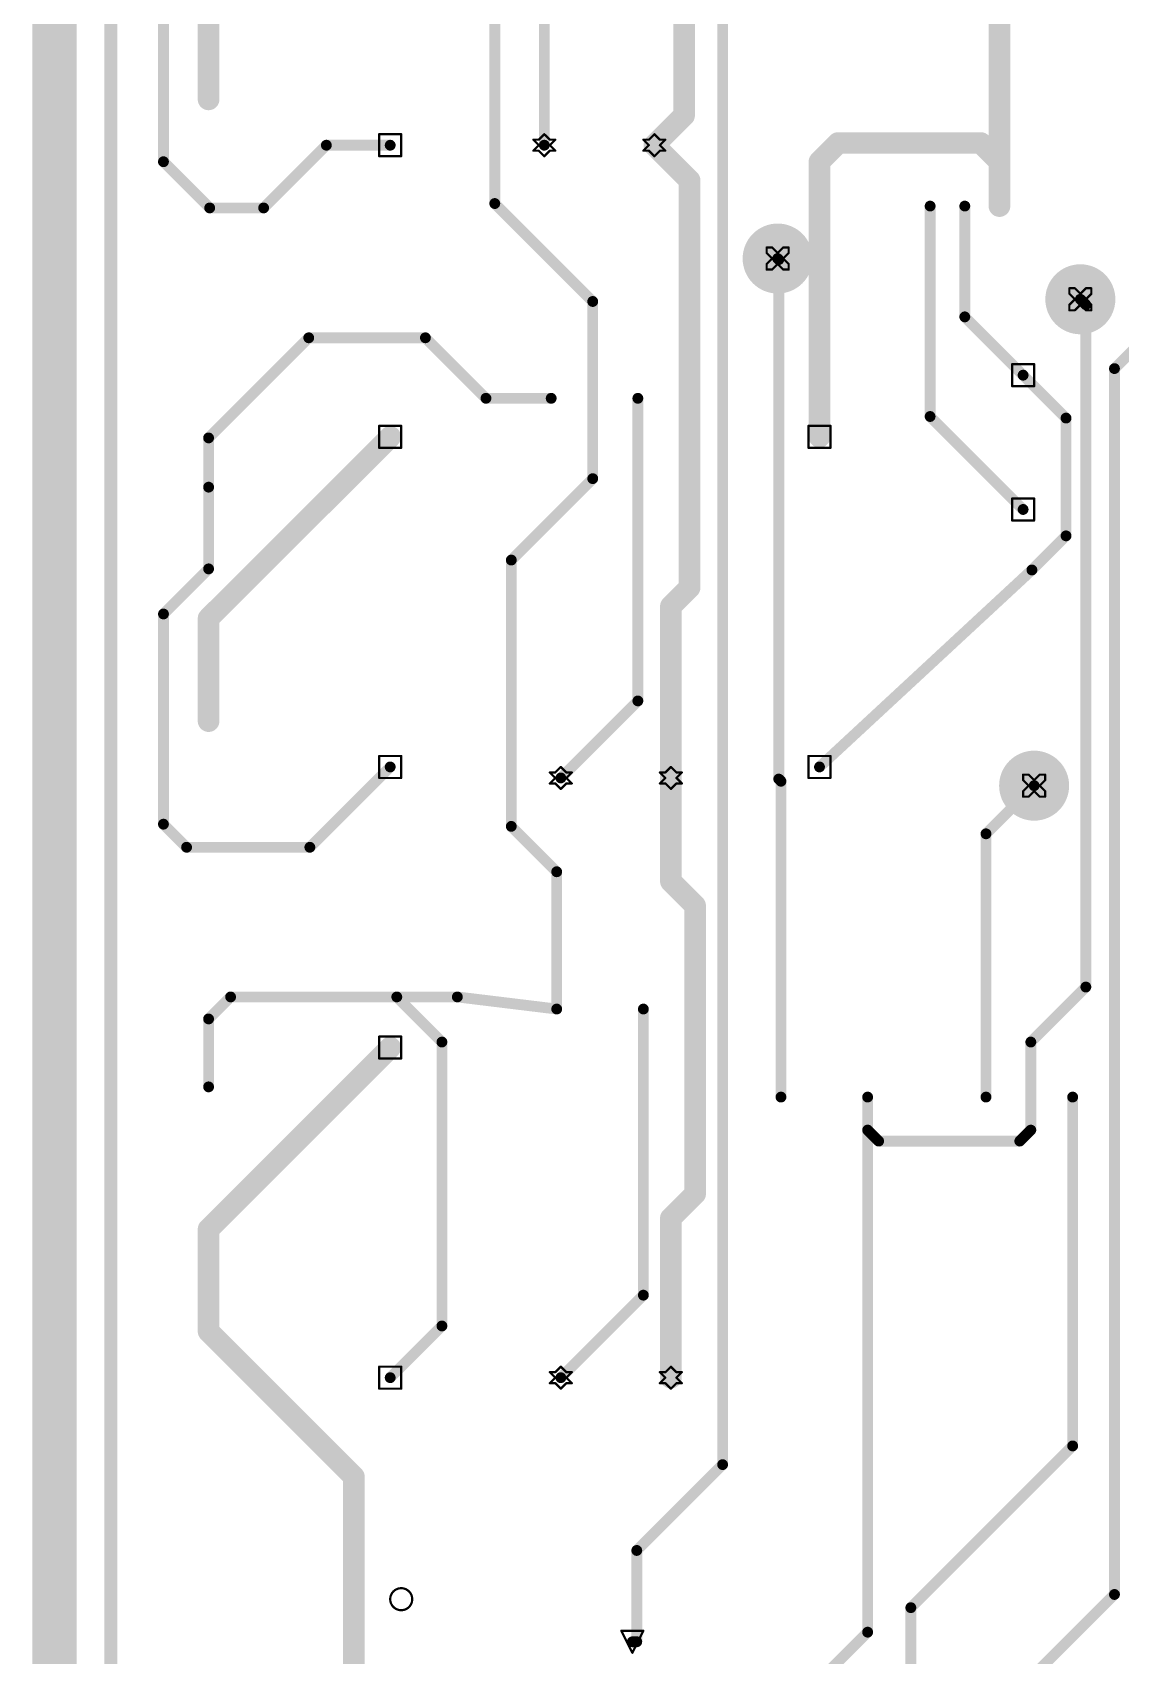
# Model space of a CAD drawing. Header units: millimetres. Extents: x 40 to 3761, y -469 to 920.
# Drawn here: x 3658.7 to 3708.9, y -406.9 to -332 of the extents above; entities that cross this region are included whole.
import ezdxf

# ---------------------------------------------------------------- set-up
doc = ezdxf.new("R2010")
doc.units = ezdxf.units.MM
for name, color, linetype in [('BottomSolder', 6, 'Continuous'), ('DrillDrawing', 1, 'Continuous'), ('InternalPlane1', 76, 'Continuous'), ('InternalPlane2', 16, 'Continuous'), ('KeepOutLayer', 6, 'Continuous'), ('MultiLayer', 9, 'Continuous'), ('TopLayer', 1, 'Continuous')]:
    doc.layers.add(name, color=color, linetype=linetype)

msp = doc.modelspace()

# ---------------------------------------------------------------- linework, layer by layer
at = {"layer": 'BottomSolder', "const_width": 1.203}
for points in [[(3692.486, -342.426, 1), (3693.689, -342.426, 1)], [(3706.456, -344.306, 1), (3707.659, -344.306, 1)], [(3704.322, -366.76, 1), (3705.525, -366.76, 1)]]:
    msp.add_lwpolyline(points, format="xyb", close=True, dxfattribs=at)
at = {"layer": 'DrillDrawing', "const_width": 0.102}
for points in [[(3674.698, -336.686), (3675.714, -336.686)], [(3674.698, -337.702), (3674.698, -336.686)], [(3675.714, -337.702), (3675.714, -336.686)], [(3681.81, -336.94), (3682.064, -337.194)], [(3681.81, -336.94), (3682.064, -336.94)], [(3681.81, -337.448), (3682.064, -337.194)], [(3682.064, -336.94), (3682.318, -336.686)], [(3682.318, -336.686), (3682.572, -336.94)], [(3682.572, -336.94), (3682.826, -336.94)], [(3682.572, -337.194), (3682.826, -336.94)], [(3682.572, -337.194), (3682.826, -337.448)], [(3686.89, -336.94), (3687.144, -337.194)], [(3686.89, -336.94), (3687.144, -336.94)], [(3686.89, -337.448), (3687.144, -337.194)], [(3687.144, -336.94), (3687.398, -336.686)], [(3687.398, -336.686), (3687.652, -336.94)], [(3687.652, -336.94), (3687.906, -336.94)], [(3687.652, -337.194), (3687.906, -336.94)], [(3687.652, -337.194), (3687.906, -337.448)], [(3674.698, -337.702), (3675.714, -337.702)], [(3681.81, -337.448), (3682.064, -337.448)], [(3682.064, -337.448), (3682.318, -337.702)], [(3682.318, -337.702), (3682.572, -337.448)], [(3682.572, -337.448), (3682.826, -337.448)], [(3686.89, -337.448), (3687.144, -337.448)], [(3687.144, -337.448), (3687.398, -337.702)], [(3687.398, -337.702), (3687.652, -337.448)], [(3687.652, -337.448), (3687.906, -337.448)], [(3692.579, -342.172), (3692.579, -341.918)], [(3692.579, -341.918), (3692.833, -341.918)], [(3692.579, -342.172), (3692.833, -342.426)], [(3692.579, -342.68), (3692.833, -342.426)], [(3692.833, -341.918), (3693.087, -342.172)], [(3693.087, -342.172), (3693.341, -341.918)], [(3693.341, -341.918), (3693.595, -341.918)], [(3693.341, -342.426), (3693.595, -342.172)], [(3693.341, -342.426), (3693.595, -342.68)], [(3693.595, -342.172), (3693.595, -341.918)], [(3692.579, -342.934), (3692.579, -342.68)], [(3692.579, -342.934), (3692.833, -342.934)], [(3692.833, -342.934), (3693.087, -342.68)], [(3693.087, -342.68), (3693.341, -342.934)], [(3693.341, -342.934), (3693.595, -342.934)], [(3693.595, -342.934), (3693.595, -342.68)], [(3706.549, -344.052), (3706.549, -343.798)], [(3706.549, -343.798), (3706.803, -343.798)], [(3706.803, -343.798), (3707.057, -344.052)], [(3707.057, -344.052), (3707.311, -343.798)], [(3707.311, -343.798), (3707.565, -343.798)], [(3707.565, -344.052), (3707.565, -343.798)], [(3706.549, -344.052), (3706.803, -344.306)], [(3706.549, -344.56), (3706.803, -344.306)], [(3706.549, -344.814), (3706.549, -344.56)], [(3706.803, -344.814), (3707.057, -344.56)], [(3707.057, -344.56), (3707.311, -344.814)], [(3707.311, -344.306), (3707.565, -344.052)], [(3707.311, -344.306), (3707.565, -344.56)], [(3707.565, -344.814), (3707.565, -344.56)], [(3706.549, -344.814), (3706.803, -344.814)], [(3707.311, -344.814), (3707.565, -344.814)], [(3703.908, -347.302), (3704.924, -347.302)], [(3703.908, -348.318), (3703.908, -347.302)], [(3704.924, -348.318), (3704.924, -347.302)], [(3703.908, -348.318), (3704.924, -348.318)], [(3674.698, -350.148), (3675.714, -350.148)], [(3674.698, -351.164), (3674.698, -350.148)], [(3675.714, -351.164), (3675.714, -350.148)], [(3694.51, -350.148), (3695.526, -350.148)], [(3694.51, -351.164), (3694.51, -350.148)], [(3695.526, -351.164), (3695.526, -350.148)], [(3674.698, -351.164), (3675.714, -351.164)], [(3694.51, -351.164), (3695.526, -351.164)], [(3703.908, -353.502), (3704.924, -353.502)], [(3703.908, -354.518), (3703.908, -353.502)], [(3704.924, -354.518), (3704.924, -353.502)], [(3703.908, -354.518), (3704.924, -354.518)], [(3674.698, -365.388), (3675.714, -365.388)], [(3674.698, -366.404), (3674.698, -365.388)], [(3675.714, -366.404), (3675.714, -365.388)], [(3694.51, -365.388), (3695.526, -365.388)], [(3694.51, -366.404), (3694.51, -365.388)], [(3695.526, -366.404), (3695.526, -365.388)], [(3674.698, -366.404), (3675.714, -366.404)], [(3682.572, -366.15), (3682.826, -366.404)], [(3682.572, -366.15), (3682.826, -366.15)], [(3682.572, -366.658), (3682.826, -366.404)], [(3682.826, -366.15), (3683.08, -365.896)], [(3683.08, -365.896), (3683.334, -366.15)], [(3683.334, -366.15), (3683.588, -366.15)], [(3683.334, -366.404), (3683.588, -366.15)], [(3683.334, -366.404), (3683.588, -366.658)], [(3687.652, -366.15), (3687.906, -366.404)], [(3687.652, -366.15), (3687.906, -366.15)], [(3687.652, -366.658), (3687.906, -366.404)], [(3687.906, -366.15), (3688.16, -365.896)], [(3688.16, -365.896), (3688.414, -366.15)], [(3688.414, -366.15), (3688.668, -366.15)], [(3688.414, -366.404), (3688.668, -366.15)], [(3688.414, -366.404), (3688.668, -366.658)], [(3694.51, -366.404), (3695.526, -366.404)], [(3704.416, -366.506), (3704.416, -366.252)], [(3704.416, -366.252), (3704.67, -366.252)], [(3704.67, -366.252), (3704.924, -366.506)], [(3704.924, -366.506), (3705.178, -366.252)], [(3705.178, -366.252), (3705.432, -366.252)], [(3705.432, -366.506), (3705.432, -366.252)], [(3682.572, -366.658), (3682.826, -366.658)], [(3682.826, -366.658), (3683.08, -366.912)], [(3683.08, -366.912), (3683.334, -366.658)], [(3683.334, -366.658), (3683.588, -366.658)], [(3687.652, -366.658), (3687.906, -366.658)], [(3687.906, -366.658), (3688.16, -366.912)], [(3688.16, -366.912), (3688.414, -366.658)], [(3688.414, -366.658), (3688.668, -366.658)], [(3704.416, -366.506), (3704.67, -366.76)], [(3704.416, -367.014), (3704.67, -366.76)], [(3704.416, -367.268), (3704.416, -367.014)], [(3704.67, -367.268), (3704.924, -367.014)], [(3704.924, -367.014), (3705.178, -367.268)], [(3705.178, -366.76), (3705.432, -366.506)], [(3705.178, -366.76), (3705.432, -367.014)], [(3705.432, -367.268), (3705.432, -367.014)], [(3704.416, -367.268), (3704.67, -367.268)], [(3705.178, -367.268), (3705.432, -367.268)], [(3674.698, -378.342), (3675.714, -378.342)], [(3674.698, -379.358), (3674.698, -378.342)], [(3675.714, -379.358), (3675.714, -378.342)], [(3674.698, -379.358), (3675.714, -379.358)], [(3674.698, -393.582), (3675.714, -393.582)], [(3674.698, -394.598), (3674.698, -393.582)], [(3675.714, -394.598), (3675.714, -393.582)], [(3682.572, -393.836), (3682.826, -394.09)], [(3682.572, -393.836), (3682.826, -393.836)], [(3682.572, -394.344), (3682.826, -394.09)], [(3682.826, -393.836), (3683.08, -393.582)], [(3683.08, -393.582), (3683.334, -393.836)], [(3683.334, -393.836), (3683.588, -393.836)], [(3683.334, -394.09), (3683.588, -393.836)], [(3683.334, -394.09), (3683.588, -394.344)], [(3687.652, -393.836), (3687.906, -394.09)], [(3687.652, -393.836), (3687.906, -393.836)], [(3687.652, -394.344), (3687.906, -394.09)], [(3687.906, -393.836), (3688.16, -393.582)], [(3688.16, -393.582), (3688.414, -393.836)], [(3688.414, -393.836), (3688.668, -393.836)], [(3688.414, -394.09), (3688.668, -393.836)], [(3688.414, -394.09), (3688.668, -394.344)], [(3674.698, -394.598), (3675.714, -394.598)], [(3682.572, -394.344), (3682.826, -394.344)], [(3682.826, -394.344), (3683.08, -394.598)], [(3683.08, -394.598), (3683.334, -394.344)], [(3683.334, -394.344), (3683.588, -394.344)], [(3687.652, -394.344), (3687.906, -394.344)], [(3687.906, -394.344), (3688.16, -394.598)], [(3688.16, -394.598), (3688.414, -394.344)], [(3688.414, -394.344), (3688.668, -394.344)], [(3685.874, -405.774), (3686.89, -405.774)], [(3685.874, -405.774), (3686.382, -406.79)], [(3686.382, -406.79), (3686.89, -405.774)]]:
    msp.add_lwpolyline(points, dxfattribs=at)
at = {"layer": 'DrillDrawing'}
for points, const_width in [([(3674.672, -336.686, 1), (3674.723, -336.686, 1)], 0.0508), ([(3674.672, -336.686, 1), (3674.723, -336.686, 1)], 0.0508), ([(3675.688, -336.686, 1), (3675.739, -336.686, 1)], 0.0508), ([(3675.688, -336.686, 1), (3675.739, -336.686, 1)], 0.0508), ([(3681.784, -336.94, 1), (3681.835, -336.94, 1)], 0.0508), ([(3681.784, -336.94, 1), (3681.835, -336.94, 1)], 0.0508), ([(3682.038, -336.94, 1), (3682.089, -336.94, 1)], 0.0508), ([(3682.038, -336.94, 1), (3682.089, -336.94, 1)], 0.0508), ([(3682.038, -337.194, 1), (3682.089, -337.194, 1)], 0.0508), ([(3682.038, -337.194, 1), (3682.089, -337.194, 1)], 0.0508), ([(3682.292, -336.686, 1), (3682.343, -336.686, 1)], 0.0508), ([(3682.292, -336.686, 1), (3682.343, -336.686, 1)], 0.0508), ([(3682.546, -336.94, 1), (3682.597, -336.94, 1)], 0.0508), ([(3682.546, -336.94, 1), (3682.597, -336.94, 1)], 0.0508), ([(3682.546, -337.194, 1), (3682.597, -337.194, 1)], 0.0508), ([(3682.546, -337.194, 1), (3682.597, -337.194, 1)], 0.0508), ([(3682.8, -336.94, 1), (3682.851, -336.94, 1)], 0.0508), ([(3682.8, -336.94, 1), (3682.851, -336.94, 1)], 0.0508), ([(3686.864, -336.94, 1), (3686.915, -336.94, 1)], 0.0508), ([(3686.864, -336.94, 1), (3686.915, -336.94, 1)], 0.0508), ([(3687.118, -336.94, 1), (3687.169, -336.94, 1)], 0.0508), ([(3687.118, -336.94, 1), (3687.169, -336.94, 1)], 0.0508), ([(3687.118, -337.194, 1), (3687.169, -337.194, 1)], 0.0508), ([(3687.118, -337.194, 1), (3687.169, -337.194, 1)], 0.0508), ([(3687.372, -336.686, 1), (3687.423, -336.686, 1)], 0.0508), ([(3687.372, -336.686, 1), (3687.423, -336.686, 1)], 0.0508), ([(3687.626, -336.94, 1), (3687.677, -336.94, 1)], 0.0508), ([(3687.626, -336.94, 1), (3687.677, -336.94, 1)], 0.0508), ([(3687.626, -337.194, 1), (3687.677, -337.194, 1)], 0.0508), ([(3687.626, -337.194, 1), (3687.677, -337.194, 1)], 0.0508), ([(3687.88, -336.94, 1), (3687.931, -336.94, 1)], 0.0508), ([(3687.88, -336.94, 1), (3687.931, -336.94, 1)], 0.0508), ([(3674.672, -337.702, 1), (3674.723, -337.702, 1)], 0.0508), ([(3674.672, -337.702, 1), (3674.723, -337.702, 1)], 0.0508), ([(3675.688, -337.702, 1), (3675.739, -337.702, 1)], 0.0508), ([(3675.688, -337.702, 1), (3675.739, -337.702, 1)], 0.0508), ([(3681.784, -337.448, 1), (3681.835, -337.448, 1)], 0.0508), ([(3681.784, -337.448, 1), (3681.835, -337.448, 1)], 0.0508), ([(3682.038, -337.448, 1), (3682.089, -337.448, 1)], 0.0508), ([(3682.038, -337.448, 1), (3682.089, -337.448, 1)], 0.0508), ([(3682.292, -337.702, 1), (3682.343, -337.702, 1)], 0.0508), ([(3682.292, -337.702, 1), (3682.343, -337.702, 1)], 0.0508), ([(3682.546, -337.448, 1), (3682.597, -337.448, 1)], 0.0508), ([(3682.546, -337.448, 1), (3682.597, -337.448, 1)], 0.0508), ([(3682.8, -337.448, 1), (3682.851, -337.448, 1)], 0.0508), ([(3682.8, -337.448, 1), (3682.851, -337.448, 1)], 0.0508), ([(3686.864, -337.448, 1), (3686.915, -337.448, 1)], 0.0508), ([(3686.864, -337.448, 1), (3686.915, -337.448, 1)], 0.0508), ([(3687.118, -337.448, 1), (3687.169, -337.448, 1)], 0.0508), ([(3687.118, -337.448, 1), (3687.169, -337.448, 1)], 0.0508), ([(3687.372, -337.702, 1), (3687.423, -337.702, 1)], 0.0508), ([(3687.372, -337.702, 1), (3687.423, -337.702, 1)], 0.0508), ([(3687.626, -337.448, 1), (3687.677, -337.448, 1)], 0.0508), ([(3687.626, -337.448, 1), (3687.677, -337.448, 1)], 0.0508), ([(3687.88, -337.448, 1), (3687.931, -337.448, 1)], 0.0508), ([(3687.88, -337.448, 1), (3687.931, -337.448, 1)], 0.0508), ([(3692.554, -341.918, 1), (3692.605, -341.918, 1)], 0.0508), ([(3692.554, -341.918, 1), (3692.605, -341.918, 1)], 0.0508), ([(3692.554, -342.172, 1), (3692.605, -342.172, 1)], 0.0508), ([(3692.554, -342.172, 1), (3692.605, -342.172, 1)], 0.0508), ([(3692.808, -341.918, 1), (3692.859, -341.918, 1)], 0.0508), ([(3692.808, -341.918, 1), (3692.859, -341.918, 1)], 0.0508), ([(3692.808, -342.426, 1), (3692.859, -342.426, 1)], 0.0508), ([(3692.808, -342.426, 1), (3692.859, -342.426, 1)], 0.0508), ([(3693.062, -342.172, 1), (3693.113, -342.172, 1)], 0.0508), ([(3693.062, -342.172, 1), (3693.113, -342.172, 1)], 0.0508), ([(3693.316, -341.918, 1), (3693.367, -341.918, 1)], 0.0508), ([(3693.316, -341.918, 1), (3693.367, -341.918, 1)], 0.0508), ([(3693.316, -342.426, 1), (3693.367, -342.426, 1)], 0.0508), ([(3693.316, -342.426, 1), (3693.367, -342.426, 1)], 0.0508), ([(3693.57, -341.918, 1), (3693.621, -341.918, 1)], 0.0508), ([(3693.57, -341.918, 1), (3693.621, -341.918, 1)], 0.0508), ([(3693.57, -342.172, 1), (3693.621, -342.172, 1)], 0.0508), ([(3693.57, -342.172, 1), (3693.621, -342.172, 1)], 0.0508), ([(3692.554, -342.68, 1), (3692.605, -342.68, 1)], 0.0508), ([(3692.554, -342.68, 1), (3692.605, -342.68, 1)], 0.0508), ([(3692.554, -342.934, 1), (3692.605, -342.934, 1)], 0.0508), ([(3692.554, -342.934, 1), (3692.605, -342.934, 1)], 0.0508), ([(3692.808, -342.934, 1), (3692.859, -342.934, 1)], 0.0508), ([(3692.808, -342.934, 1), (3692.859, -342.934, 1)], 0.0508), ([(3693.062, -342.68, 1), (3693.113, -342.68, 1)], 0.0508), ([(3693.062, -342.68, 1), (3693.113, -342.68, 1)], 0.0508), ([(3693.316, -342.934, 1), (3693.367, -342.934, 1)], 0.0508), ([(3693.316, -342.934, 1), (3693.367, -342.934, 1)], 0.0508), ([(3693.57, -342.68, 1), (3693.621, -342.68, 1)], 0.0508), ([(3693.57, -342.68, 1), (3693.621, -342.68, 1)], 0.0508), ([(3693.57, -342.934, 1), (3693.621, -342.934, 1)], 0.0508), ([(3693.57, -342.934, 1), (3693.621, -342.934, 1)], 0.0508), ([(3706.524, -343.798, 1), (3706.575, -343.798, 1)], 0.0508), ([(3706.524, -343.798, 1), (3706.575, -343.798, 1)], 0.0508), ([(3706.778, -343.798, 1), (3706.829, -343.798, 1)], 0.0508), ([(3706.778, -343.798, 1), (3706.829, -343.798, 1)], 0.0508), ([(3707.286, -343.798, 1), (3707.337, -343.798, 1)], 0.0508), ([(3707.286, -343.798, 1), (3707.337, -343.798, 1)], 0.0508), ([(3707.54, -343.798, 1), (3707.591, -343.798, 1)], 0.0508), ([(3707.54, -343.798, 1), (3707.591, -343.798, 1)], 0.0508), ([(3706.524, -344.052, 1), (3706.575, -344.052, 1)], 0.0508), ([(3706.524, -344.052, 1), (3706.575, -344.052, 1)], 0.0508), ([(3706.524, -344.56, 1), (3706.575, -344.56, 1)], 0.0508), ([(3706.524, -344.56, 1), (3706.575, -344.56, 1)], 0.0508), ([(3706.778, -344.306, 1), (3706.829, -344.306, 1)], 0.0508), ([(3706.778, -344.306, 1), (3706.829, -344.306, 1)], 0.0508), ([(3707.032, -344.052, 1), (3707.083, -344.052, 1)], 0.0508), ([(3707.032, -344.052, 1), (3707.083, -344.052, 1)], 0.0508), ([(3707.032, -344.56, 1), (3707.083, -344.56, 1)], 0.0508), ([(3707.032, -344.56, 1), (3707.083, -344.56, 1)], 0.0508), ([(3707.286, -344.306, 1), (3707.337, -344.306, 1)], 0.0508), ([(3707.286, -344.306, 1), (3707.337, -344.306, 1)], 0.0508), ([(3707.54, -344.052, 1), (3707.591, -344.052, 1)], 0.0508), ([(3707.54, -344.052, 1), (3707.591, -344.052, 1)], 0.0508), ([(3707.54, -344.56, 1), (3707.591, -344.56, 1)], 0.0508), ([(3707.54, -344.56, 1), (3707.591, -344.56, 1)], 0.0508), ([(3706.524, -344.814, 1), (3706.575, -344.814, 1)], 0.0508), ([(3706.524, -344.814, 1), (3706.575, -344.814, 1)], 0.0508), ([(3706.778, -344.814, 1), (3706.829, -344.814, 1)], 0.0508), ([(3706.778, -344.814, 1), (3706.829, -344.814, 1)], 0.0508), ([(3707.286, -344.814, 1), (3707.337, -344.814, 1)], 0.0508), ([(3707.286, -344.814, 1), (3707.337, -344.814, 1)], 0.0508), ([(3707.54, -344.814, 1), (3707.591, -344.814, 1)], 0.0508), ([(3707.54, -344.814, 1), (3707.591, -344.814, 1)], 0.0508), ([(3703.882, -347.302, 1), (3703.933, -347.302, 1)], 0.0508), ([(3703.882, -347.302, 1), (3703.933, -347.302, 1)], 0.0508), ([(3704.898, -347.302, 1), (3704.949, -347.302, 1)], 0.0508), ([(3704.898, -347.302, 1), (3704.949, -347.302, 1)], 0.0508), ([(3703.882, -348.318, 1), (3703.933, -348.318, 1)], 0.0508), ([(3703.882, -348.318, 1), (3703.933, -348.318, 1)], 0.0508), ([(3704.898, -348.318, 1), (3704.949, -348.318, 1)], 0.0508), ([(3704.898, -348.318, 1), (3704.949, -348.318, 1)], 0.0508), ([(3674.672, -350.148, 1), (3674.723, -350.148, 1)], 0.0508), ([(3674.672, -350.148, 1), (3674.723, -350.148, 1)], 0.0508), ([(3675.688, -350.148, 1), (3675.739, -350.148, 1)], 0.0508), ([(3675.688, -350.148, 1), (3675.739, -350.148, 1)], 0.0508), ([(3694.484, -350.148, 1), (3694.535, -350.148, 1)], 0.0508), ([(3694.484, -350.148, 1), (3694.535, -350.148, 1)], 0.0508), ([(3695.5, -350.148, 1), (3695.551, -350.148, 1)], 0.0508), ([(3695.5, -350.148, 1), (3695.551, -350.148, 1)], 0.0508), ([(3674.672, -351.164, 1), (3674.723, -351.164, 1)], 0.0508), ([(3674.672, -351.164, 1), (3674.723, -351.164, 1)], 0.0508), ([(3675.688, -351.164, 1), (3675.739, -351.164, 1)], 0.0508), ([(3675.688, -351.164, 1), (3675.739, -351.164, 1)], 0.0508), ([(3694.484, -351.164, 1), (3694.535, -351.164, 1)], 0.0508), ([(3694.484, -351.164, 1), (3694.535, -351.164, 1)], 0.0508), ([(3695.5, -351.164, 1), (3695.551, -351.164, 1)], 0.0508), ([(3695.5, -351.164, 1), (3695.551, -351.164, 1)], 0.0508), ([(3703.882, -353.502, 1), (3703.933, -353.502, 1)], 0.0508), ([(3703.882, -353.502, 1), (3703.933, -353.502, 1)], 0.0508), ([(3704.898, -353.502, 1), (3704.949, -353.502, 1)], 0.0508), ([(3704.898, -353.502, 1), (3704.949, -353.502, 1)], 0.0508), ([(3703.882, -354.518, 1), (3703.933, -354.518, 1)], 0.0508), ([(3703.882, -354.518, 1), (3703.933, -354.518, 1)], 0.0508), ([(3704.898, -354.518, 1), (3704.949, -354.518, 1)], 0.0508), ([(3704.898, -354.518, 1), (3704.949, -354.518, 1)], 0.0508), ([(3674.672, -365.388, 1), (3674.723, -365.388, 1)], 0.0508), ([(3674.672, -365.388, 1), (3674.723, -365.388, 1)], 0.0508), ([(3675.688, -365.388, 1), (3675.739, -365.388, 1)], 0.0508), ([(3675.688, -365.388, 1), (3675.739, -365.388, 1)], 0.0508), ([(3694.484, -365.388, 1), (3694.535, -365.388, 1)], 0.0508), ([(3694.484, -365.388, 1), (3694.535, -365.388, 1)], 0.0508), ([(3695.5, -365.388, 1), (3695.551, -365.388, 1)], 0.0508), ([(3695.5, -365.388, 1), (3695.551, -365.388, 1)], 0.0508), ([(3674.672, -366.404, 1), (3674.723, -366.404, 1)], 0.0508), ([(3674.672, -366.404, 1), (3674.723, -366.404, 1)], 0.0508), ([(3675.688, -366.404, 1), (3675.739, -366.404, 1)], 0.0508), ([(3675.688, -366.404, 1), (3675.739, -366.404, 1)], 0.0508), ([(3682.546, -366.15, 1), (3682.597, -366.15, 1)], 0.0508), ([(3682.546, -366.15, 1), (3682.597, -366.15, 1)], 0.0508), ([(3682.8, -366.15, 1), (3682.851, -366.15, 1)], 0.0508), ([(3682.8, -366.15, 1), (3682.851, -366.15, 1)], 0.0508), ([(3682.8, -366.404, 1), (3682.851, -366.404, 1)], 0.0508), ([(3682.8, -366.404, 1), (3682.851, -366.404, 1)], 0.0508), ([(3683.054, -365.896, 1), (3683.105, -365.896, 1)], 0.0508), ([(3683.054, -365.896, 1), (3683.105, -365.896, 1)], 0.0508), ([(3683.308, -366.15, 1), (3683.359, -366.15, 1)], 0.0508), ([(3683.308, -366.15, 1), (3683.359, -366.15, 1)], 0.0508), ([(3683.308, -366.404, 1), (3683.359, -366.404, 1)], 0.0508), ([(3683.308, -366.404, 1), (3683.359, -366.404, 1)], 0.0508), ([(3683.562, -366.15, 1), (3683.613, -366.15, 1)], 0.0508), ([(3683.562, -366.15, 1), (3683.613, -366.15, 1)], 0.0508), ([(3687.626, -366.15, 1), (3687.677, -366.15, 1)], 0.0508), ([(3687.626, -366.15, 1), (3687.677, -366.15, 1)], 0.0508), ([(3687.88, -366.15, 1), (3687.931, -366.15, 1)], 0.0508), ([(3687.88, -366.15, 1), (3687.931, -366.15, 1)], 0.0508), ([(3687.88, -366.404, 1), (3687.931, -366.404, 1)], 0.0508), ([(3687.88, -366.404, 1), (3687.931, -366.404, 1)], 0.0508), ([(3688.134, -365.896, 1), (3688.185, -365.896, 1)], 0.0508), ([(3688.134, -365.896, 1), (3688.185, -365.896, 1)], 0.0508), ([(3688.388, -366.15, 1), (3688.439, -366.15, 1)], 0.0508), ([(3688.388, -366.15, 1), (3688.439, -366.15, 1)], 0.0508), ([(3688.388, -366.404, 1), (3688.439, -366.404, 1)], 0.0508), ([(3688.388, -366.404, 1), (3688.439, -366.404, 1)], 0.0508), ([(3688.642, -366.15, 1), (3688.693, -366.15, 1)], 0.0508), ([(3688.642, -366.15, 1), (3688.693, -366.15, 1)], 0.0508), ([(3694.484, -366.404, 1), (3694.535, -366.404, 1)], 0.0508), ([(3694.484, -366.404, 1), (3694.535, -366.404, 1)], 0.0508), ([(3695.5, -366.404, 1), (3695.551, -366.404, 1)], 0.0508), ([(3695.5, -366.404, 1), (3695.551, -366.404, 1)], 0.0508), ([(3704.39, -366.252, 1), (3704.441, -366.252, 1)], 0.0508), ([(3704.39, -366.252, 1), (3704.441, -366.252, 1)], 0.0508), ([(3704.644, -366.252, 1), (3704.695, -366.252, 1)], 0.0508), ([(3704.644, -366.252, 1), (3704.695, -366.252, 1)], 0.0508), ([(3705.152, -366.252, 1), (3705.203, -366.252, 1)], 0.0508), ([(3705.152, -366.252, 1), (3705.203, -366.252, 1)], 0.0508), ([(3705.406, -366.252, 1), (3705.457, -366.252, 1)], 0.0508), ([(3705.406, -366.252, 1), (3705.457, -366.252, 1)], 0.0508), ([(3682.546, -366.658, 1), (3682.597, -366.658, 1)], 0.0508), ([(3682.546, -366.658, 1), (3682.597, -366.658, 1)], 0.0508), ([(3682.8, -366.658, 1), (3682.851, -366.658, 1)], 0.0508), ([(3682.8, -366.658, 1), (3682.851, -366.658, 1)], 0.0508), ([(3683.054, -366.912, 1), (3683.105, -366.912, 1)], 0.0508), ([(3683.054, -366.912, 1), (3683.105, -366.912, 1)], 0.0508), ([(3683.308, -366.658, 1), (3683.359, -366.658, 1)], 0.0508), ([(3683.308, -366.658, 1), (3683.359, -366.658, 1)], 0.0508), ([(3683.562, -366.658, 1), (3683.613, -366.658, 1)], 0.0508), ([(3683.562, -366.658, 1), (3683.613, -366.658, 1)], 0.0508), ([(3687.626, -366.658, 1), (3687.677, -366.658, 1)], 0.0508), ([(3687.626, -366.658, 1), (3687.677, -366.658, 1)], 0.0508), ([(3687.88, -366.658, 1), (3687.931, -366.658, 1)], 0.0508), ([(3687.88, -366.658, 1), (3687.931, -366.658, 1)], 0.0508), ([(3688.134, -366.912, 1), (3688.185, -366.912, 1)], 0.0508), ([(3688.134, -366.912, 1), (3688.185, -366.912, 1)], 0.0508), ([(3688.388, -366.658, 1), (3688.439, -366.658, 1)], 0.0508), ([(3688.388, -366.658, 1), (3688.439, -366.658, 1)], 0.0508), ([(3688.642, -366.658, 1), (3688.693, -366.658, 1)], 0.0508), ([(3688.642, -366.658, 1), (3688.693, -366.658, 1)], 0.0508), ([(3704.39, -366.506, 1), (3704.441, -366.506, 1)], 0.0508), ([(3704.39, -366.506, 1), (3704.441, -366.506, 1)], 0.0508), ([(3704.39, -367.014, 1), (3704.441, -367.014, 1)], 0.0508), ([(3704.39, -367.014, 1), (3704.441, -367.014, 1)], 0.0508), ([(3704.644, -366.76, 1), (3704.695, -366.76, 1)], 0.0508), ([(3704.644, -366.76, 1), (3704.695, -366.76, 1)], 0.0508), ([(3704.898, -366.506, 1), (3704.949, -366.506, 1)], 0.0508), ([(3704.898, -366.506, 1), (3704.949, -366.506, 1)], 0.0508), ([(3704.898, -367.014, 1), (3704.949, -367.014, 1)], 0.0508), ([(3704.898, -367.014, 1), (3704.949, -367.014, 1)], 0.0508), ([(3705.152, -366.76, 1), (3705.203, -366.76, 1)], 0.0508), ([(3705.152, -366.76, 1), (3705.203, -366.76, 1)], 0.0508), ([(3705.406, -366.506, 1), (3705.457, -366.506, 1)], 0.0508), ([(3705.406, -366.506, 1), (3705.457, -366.506, 1)], 0.0508), ([(3705.406, -367.014, 1), (3705.457, -367.014, 1)], 0.0508), ([(3705.406, -367.014, 1), (3705.457, -367.014, 1)], 0.0508), ([(3704.39, -367.268, 1), (3704.441, -367.268, 1)], 0.0508), ([(3704.39, -367.268, 1), (3704.441, -367.268, 1)], 0.0508), ([(3704.644, -367.268, 1), (3704.695, -367.268, 1)], 0.0508), ([(3704.644, -367.268, 1), (3704.695, -367.268, 1)], 0.0508), ([(3705.152, -367.268, 1), (3705.203, -367.268, 1)], 0.0508), ([(3705.152, -367.268, 1), (3705.203, -367.268, 1)], 0.0508), ([(3705.406, -367.268, 1), (3705.457, -367.268, 1)], 0.0508), ([(3705.406, -367.268, 1), (3705.457, -367.268, 1)], 0.0508), ([(3674.672, -378.342, 1), (3674.723, -378.342, 1)], 0.0508), ([(3674.672, -378.342, 1), (3674.723, -378.342, 1)], 0.0508), ([(3675.688, -378.342, 1), (3675.739, -378.342, 1)], 0.0508), ([(3675.688, -378.342, 1), (3675.739, -378.342, 1)], 0.0508), ([(3674.672, -379.358, 1), (3674.723, -379.358, 1)], 0.0508), ([(3674.672, -379.358, 1), (3674.723, -379.358, 1)], 0.0508), ([(3675.688, -379.358, 1), (3675.739, -379.358, 1)], 0.0508), ([(3675.688, -379.358, 1), (3675.739, -379.358, 1)], 0.0508), ([(3674.672, -393.582, 1), (3674.723, -393.582, 1)], 0.0508), ([(3674.672, -393.582, 1), (3674.723, -393.582, 1)], 0.0508), ([(3675.688, -393.582, 1), (3675.739, -393.582, 1)], 0.0508), ([(3675.688, -393.582, 1), (3675.739, -393.582, 1)], 0.0508), ([(3682.546, -393.836, 1), (3682.597, -393.836, 1)], 0.0508), ([(3682.546, -393.836, 1), (3682.597, -393.836, 1)], 0.0508), ([(3682.8, -393.836, 1), (3682.851, -393.836, 1)], 0.0508), ([(3682.8, -393.836, 1), (3682.851, -393.836, 1)], 0.0508), ([(3682.8, -394.09, 1), (3682.851, -394.09, 1)], 0.0508), ([(3682.8, -394.09, 1), (3682.851, -394.09, 1)], 0.0508), ([(3683.054, -393.582, 1), (3683.105, -393.582, 1)], 0.0508), ([(3683.054, -393.582, 1), (3683.105, -393.582, 1)], 0.0508), ([(3683.308, -393.836, 1), (3683.359, -393.836, 1)], 0.0508), ([(3683.308, -393.836, 1), (3683.359, -393.836, 1)], 0.0508), ([(3683.308, -394.09, 1), (3683.359, -394.09, 1)], 0.0508), ([(3683.308, -394.09, 1), (3683.359, -394.09, 1)], 0.0508), ([(3683.562, -393.836, 1), (3683.613, -393.836, 1)], 0.0508), ([(3683.562, -393.836, 1), (3683.613, -393.836, 1)], 0.0508), ([(3687.626, -393.836, 1), (3687.677, -393.836, 1)], 0.0508), ([(3687.626, -393.836, 1), (3687.677, -393.836, 1)], 0.0508), ([(3687.88, -393.836, 1), (3687.931, -393.836, 1)], 0.0508), ([(3687.88, -393.836, 1), (3687.931, -393.836, 1)], 0.0508), ([(3687.88, -394.09, 1), (3687.931, -394.09, 1)], 0.0508), ([(3687.88, -394.09, 1), (3687.931, -394.09, 1)], 0.0508), ([(3688.134, -393.582, 1), (3688.185, -393.582, 1)], 0.0508), ([(3688.134, -393.582, 1), (3688.185, -393.582, 1)], 0.0508), ([(3688.388, -393.836, 1), (3688.439, -393.836, 1)], 0.0508), ([(3688.388, -393.836, 1), (3688.439, -393.836, 1)], 0.0508), ([(3688.388, -394.09, 1), (3688.439, -394.09, 1)], 0.0508), ([(3688.388, -394.09, 1), (3688.439, -394.09, 1)], 0.0508), ([(3688.642, -393.836, 1), (3688.693, -393.836, 1)], 0.0508), ([(3688.642, -393.836, 1), (3688.693, -393.836, 1)], 0.0508), ([(3674.672, -394.598, 1), (3674.723, -394.598, 1)], 0.0508), ([(3674.672, -394.598, 1), (3674.723, -394.598, 1)], 0.0508), ([(3675.688, -394.598, 1), (3675.739, -394.598, 1)], 0.0508), ([(3675.688, -394.598, 1), (3675.739, -394.598, 1)], 0.0508), ([(3682.546, -394.344, 1), (3682.597, -394.344, 1)], 0.0508), ([(3682.546, -394.344, 1), (3682.597, -394.344, 1)], 0.0508), ([(3682.8, -394.344, 1), (3682.851, -394.344, 1)], 0.0508), ([(3682.8, -394.344, 1), (3682.851, -394.344, 1)], 0.0508), ([(3683.054, -394.598, 1), (3683.105, -394.598, 1)], 0.0508), ([(3683.054, -394.598, 1), (3683.105, -394.598, 1)], 0.0508), ([(3683.308, -394.344, 1), (3683.359, -394.344, 1)], 0.0508), ([(3683.308, -394.344, 1), (3683.359, -394.344, 1)], 0.0508), ([(3683.562, -394.344, 1), (3683.613, -394.344, 1)], 0.0508), ([(3683.562, -394.344, 1), (3683.613, -394.344, 1)], 0.0508), ([(3687.626, -394.344, 1), (3687.677, -394.344, 1)], 0.0508), ([(3687.626, -394.344, 1), (3687.677, -394.344, 1)], 0.0508), ([(3687.88, -394.344, 1), (3687.931, -394.344, 1)], 0.0508), ([(3687.88, -394.344, 1), (3687.931, -394.344, 1)], 0.0508), ([(3688.134, -394.598, 1), (3688.185, -394.598, 1)], 0.0508), ([(3688.134, -394.598, 1), (3688.185, -394.598, 1)], 0.0508), ([(3688.388, -394.344, 1), (3688.439, -394.344, 1)], 0.0508), ([(3688.388, -394.344, 1), (3688.439, -394.344, 1)], 0.0508), ([(3688.642, -394.344, 1), (3688.693, -394.344, 1)], 0.0508), ([(3688.642, -394.344, 1), (3688.693, -394.344, 1)], 0.0508), ([(3676.222, -404.316, 1), (3675.206, -404.316, 1)], 0.102), ([(3675.18, -404.316, 1), (3675.231, -404.316, 1)], 0.0508), ([(3676.196, -404.316, 1), (3676.247, -404.316, 1)], 0.0508), ([(3685.848, -405.774, 1), (3685.899, -405.774, 1)], 0.0508), ([(3685.848, -405.774, 1), (3685.899, -405.774, 1)], 0.0508), ([(3686.864, -405.774, 1), (3686.915, -405.774, 1)], 0.0508), ([(3686.864, -405.774, 1), (3686.915, -405.774, 1)], 0.0508), ([(3686.356, -406.79, 1), (3686.407, -406.79, 1)], 0.0508), ([(3686.356, -406.79, 1), (3686.407, -406.79, 1)], 0.0508)]:
    msp.add_lwpolyline(points, format="xyb", close=True, dxfattribs=dict(at, const_width=const_width))
at = {"layer": 'InternalPlane1', "const_width": 2.032}
msp.add_lwpolyline([(3659.712, -468.004), (3659.712, -168.004)], dxfattribs=at)
at = {"layer": 'InternalPlane1', "const_width": 1.616}
for points in [[(3692.279, -342.426, 1), (3693.895, -342.426, 1)], [(3706.249, -344.306, 1), (3707.865, -344.306, 1)], [(3704.116, -366.76, 1), (3705.732, -366.76, 1)]]:
    msp.add_lwpolyline(points, format="xyb", close=True, dxfattribs=at)
at = {"layer": 'InternalPlane2', "const_width": 2.032}
msp.add_lwpolyline([(3659.712, -468.004), (3659.712, -168.004)], dxfattribs=at)
at = {"layer": 'InternalPlane2', "const_width": 1.616}
for points in [[(3692.279, -342.426, 1), (3693.895, -342.426, 1)], [(3706.249, -344.306, 1), (3707.865, -344.306, 1)], [(3704.116, -366.76, 1), (3705.732, -366.76, 1)]]:
    msp.add_lwpolyline(points, format="xyb", close=True, dxfattribs=at)
at = {"layer": 'KeepOutLayer', "const_width": 0.6}
msp.add_lwpolyline([(3662.312, -465.404), (3662.312, -170.604)], dxfattribs=at)
at = {"layer": 'MultiLayer', "const_width": 1}
for points in [[(3692.587, -342.426, 1), (3693.587, -342.426, 1)], [(3706.557, -344.306, 1), (3707.557, -344.306, 1)], [(3704.424, -366.76, 1), (3705.424, -366.76, 1)]]:
    msp.add_lwpolyline(points, format="xyb", close=True, dxfattribs=at)
at = {"layer": 'TopLayer'}
for points, const_width in [([(3688.769, -335.822), (3688.769, -310.372)], 1), ([(3703.324, -337.956), (3703.324, -326.958)], 1), ([(3664.741, -337.956), (3664.741, -327.44)], 0.5), ([(3690.547, -398.103), (3690.547, -327.288)], 0.5), ([(3680.032, -339.886), (3680.032, -329.168)], 0.5), ([(3682.318, -337.194), (3682.318, -328.558)], 0.5), ([(3666.824, -335.078), (3666.824, -330.336)], 1), ([(3687.398, -337.194), (3688.769, -335.822)], 1), ([(3669.364, -340.09), (3672.259, -337.194)], 0.5), ([(3672.259, -337.194), (3675.206, -337.194)], 0.5), ([(3687.398, -337.194), (3689.023, -338.82)], 1), ([(3695.018, -337.956), (3695.881, -337.092)], 1), ([(3695.881, -337.092), (3702.46, -337.092)], 1), ([(3702.46, -337.092), (3703.324, -337.956)], 1), ([(3664.741, -337.956), (3666.874, -340.09)], 0.5), ([(3695.018, -350.656), (3695.018, -337.956)], 1), ([(3703.324, -340.004), (3703.324, -337.956)], 1), ([(3689.023, -357.616), (3689.023, -338.82)], 1), ([(3666.874, -340.09), (3669.364, -340.09)], 0.5), ([(3680.032, -339.886), (3684.553, -344.408)], 0.5), ([(3700.124, -349.718), (3700.124, -340.004)], 0.5), ([(3701.724, -345.118), (3701.724, -340.004)], 0.5), ([(3693.087, -342.426), (3693.138, -342.477)], 0.5), ([(3693.138, -366.455), (3693.138, -342.477)], 0.5), ([(3708.632, -347.506), (3713.966, -342.172)], 0.5), ([(3684.553, -352.586), (3684.553, -344.408)], 0.5), ([(3707.057, -344.306), (3707.311, -344.56)], 0.5), ([(3707.311, -376.056), (3707.311, -344.56)], 0.5), ([(3701.724, -345.118), (3704.416, -347.81)], 0.5), ([(3666.824, -350.707), (3671.446, -346.084)], 0.5), ([(3671.446, -346.084), (3676.831, -346.084)], 0.5), ([(3676.831, -346.084), (3679.625, -348.878)], 0.5), ([(3704.416, -347.81), (3706.397, -349.791)], 0.5), ([(3708.632, -404.098), (3708.632, -347.506)], 0.5), ([(3679.625, -348.878), (3682.636, -348.878)], 0.5), ([(3686.636, -362.848), (3686.636, -348.878)], 0.5), ([(3700.124, -349.718), (3704.416, -354.01)], 0.5), ([(3706.397, -355.228), (3706.397, -349.791)], 0.5), ([(3666.824, -359.038), (3675.206, -350.656)], 1), ([(3666.824, -352.98), (3666.824, -350.707)], 0.5), ([(3666.824, -356.752), (3666.824, -352.98)], 0.5), ([(3680.794, -356.346), (3684.553, -352.586)], 0.5), ([(3704.822, -356.803), (3706.397, -355.228)], 0.5), ([(3664.741, -358.835), (3666.824, -356.752)], 0.5), ([(3680.794, -368.639), (3680.794, -356.346)], 0.5), ([(3695.018, -365.896), (3704.822, -356.803)], 0.5), ([(3688.16, -358.479), (3689.023, -357.616)], 1), ([(3688.16, -366.404), (3688.16, -358.479)], 1), ([(3664.741, -368.538), (3664.741, -358.835)], 0.5), ([(3666.824, -363.78), (3666.824, -359.038)], 1), ([(3683.08, -366.404), (3686.636, -362.848)], 0.5), ([(3671.497, -369.604), (3675.206, -365.896)], 0.5), ([(3688.16, -371.179), (3688.16, -366.404)], 1), ([(3693.138, -366.455), (3693.24, -366.556)], 0.5), ([(3693.24, -381.136), (3693.24, -366.556)], 0.5), ([(3702.702, -368.982), (3704.924, -366.76)], 0.5), ([(3664.741, -368.538), (3665.808, -369.604)], 0.5), ([(3680.794, -368.639), (3682.89, -370.735)], 0.5), ([(3665.808, -369.604), (3671.497, -369.604)], 0.5), ([(3702.702, -381.136), (3702.702, -368.982)], 0.5), ([(3682.89, -377.072), (3682.89, -370.735)], 0.5), ([(3688.16, -371.179), (3689.277, -372.297)], 1), ([(3689.277, -385.606), (3689.277, -372.297)], 1), ([(3704.771, -378.596), (3707.311, -376.056)], 0.5), ([(3666.824, -377.529), (3667.84, -376.513)], 0.5), ([(3667.84, -376.513), (3675.51, -376.513)], 0.5), ([(3675.51, -376.513), (3678.304, -376.513)], 0.5), ([(3675.51, -376.513), (3677.593, -378.596)], 0.5), ([(3678.304, -376.513), (3682.89, -377.072)], 0.5), ([(3686.89, -390.28), (3686.89, -377.072)], 0.5), ([(3666.824, -380.666), (3666.824, -377.529)], 0.5), ([(3666.824, -387.232), (3675.206, -378.85)], 1), ([(3677.593, -391.702), (3677.593, -378.596)], 0.5), ([(3704.771, -382.66), (3704.771, -378.596)], 0.5), ([(3697.24, -382.66), (3697.24, -381.136)], 0.5), ([(3706.702, -397.24), (3706.702, -381.136)], 0.5), ([(3697.24, -405.838), (3697.24, -382.66)], 0.5), ([(3697.24, -382.66), (3697.748, -383.168)], 0.5), ([(3704.263, -383.168), (3704.771, -382.66)], 0.5), ([(3697.748, -383.168), (3704.263, -383.168)], 0.5), ([(3688.16, -386.724), (3689.277, -385.606)], 1), ([(3688.16, -394.09), (3688.16, -386.724)], 1), ([(3666.824, -391.466), (3666.824, -387.232)], 1), ([(3683.08, -394.09), (3686.89, -390.28)], 0.5), ([(3666.824, -391.956), (3666.824, -391.466)], 1), ([(3666.824, -391.956), (3673.529, -398.662)], 1), ([(3675.206, -394.09), (3677.593, -391.702)], 0.5), ([(3699.234, -404.707), (3706.702, -397.24)], 0.5), ([(3686.585, -402.066), (3690.547, -398.103)], 0.5), ([(3673.529, -418.22), (3673.529, -398.662)], 1), ([(3686.585, -406.282), (3686.585, -402.066)], 0.5), ([(3701.114, -411.616), (3708.632, -404.098)], 0.5), ([(3699.234, -439.556), (3699.234, -404.707)], 0.5), ([(3686.382, -406.282), (3686.585, -406.282)], 0.5), ([(3694.256, -408.822), (3697.24, -405.838)], 0.5)]:
    msp.add_lwpolyline(points, dxfattribs=dict(at, const_width=const_width))
for points, const_width in [([(3666.574, -335.078, 1), (3667.074, -335.078, 1)], 0.5), ([(3688.519, -335.822, 1), (3689.019, -335.822, 1)], 0.5), ([(3688.519, -335.822, 1), (3689.019, -335.822, 1)], 0.5), ([(3672.134, -337.194, 1), (3672.384, -337.194, 1)], 0.25), ([(3672.134, -337.194, 1), (3672.384, -337.194, 1)], 0.25), ([(3675.081, -337.194, 1), (3675.331, -337.194, 1)], 0.25), ([(3682.193, -337.194, 1), (3682.443, -337.194, 1)], 0.25), ([(3687.148, -337.194, 1), (3687.648, -337.194, 1)], 0.5), ([(3687.148, -337.194, 1), (3687.648, -337.194, 1)], 0.5), ([(3695.631, -337.092, 1), (3696.131, -337.092, 1)], 0.5), ([(3695.631, -337.092, 1), (3696.131, -337.092, 1)], 0.5), ([(3702.21, -337.092, 1), (3702.71, -337.092, 1)], 0.5), ([(3702.21, -337.092, 1), (3702.71, -337.092, 1)], 0.5), ([(3664.616, -337.956, 1), (3664.866, -337.956, 1)], 0.25), ([(3664.616, -337.956, 1), (3664.866, -337.956, 1)], 0.25), ([(3694.768, -337.956, 1), (3695.268, -337.956, 1)], 0.5), ([(3694.768, -337.956, 1), (3695.268, -337.956, 1)], 0.5), ([(3703.074, -337.956, 1), (3703.574, -337.956, 1)], 0.5), ([(3703.074, -337.956, 1), (3703.574, -337.956, 1)], 0.5), ([(3703.074, -337.956, 1), (3703.574, -337.956, 1)], 0.5), ([(3688.773, -338.82, 1), (3689.273, -338.82, 1)], 0.5), ([(3688.773, -338.82, 1), (3689.273, -338.82, 1)], 0.5), ([(3666.749, -340.09, 1), (3666.999, -340.09, 1)], 0.25), ([(3666.749, -340.09, 1), (3666.999, -340.09, 1)], 0.25), ([(3669.239, -340.09, 1), (3669.489, -340.09, 1)], 0.25), ([(3669.239, -340.09, 1), (3669.489, -340.09, 1)], 0.25), ([(3679.907, -339.886, 1), (3680.157, -339.886, 1)], 0.25), ([(3679.907, -339.886, 1), (3680.157, -339.886, 1)], 0.25), ([(3699.999, -340.004, 1), (3700.249, -340.004, 1)], 0.25), ([(3701.599, -340.004, 1), (3701.849, -340.004, 1)], 0.25), ([(3703.074, -340.004, 1), (3703.574, -340.004, 1)], 0.5), ([(3692.587, -342.426, 1), (3693.587, -342.426, 1)], 1), ([(3692.962, -342.426, 1), (3693.212, -342.426, 1)], 0.25), ([(3693.013, -342.477, 1), (3693.263, -342.477, 1)], 0.25), ([(3693.013, -342.477, 1), (3693.263, -342.477, 1)], 0.25), ([(3706.557, -344.306, 1), (3707.557, -344.306, 1)], 1), ([(3684.428, -344.408, 1), (3684.678, -344.408, 1)], 0.25), ([(3684.428, -344.408, 1), (3684.678, -344.408, 1)], 0.25), ([(3706.932, -344.306, 1), (3707.182, -344.306, 1)], 0.25), ([(3707.186, -344.56, 1), (3707.436, -344.56, 1)], 0.25), ([(3707.186, -344.56, 1), (3707.436, -344.56, 1)], 0.25), ([(3701.599, -345.118, 1), (3701.849, -345.118, 1)], 0.25), ([(3701.599, -345.118, 1), (3701.849, -345.118, 1)], 0.25), ([(3671.321, -346.084, 1), (3671.571, -346.084, 1)], 0.25), ([(3671.321, -346.084, 1), (3671.571, -346.084, 1)], 0.25), ([(3676.706, -346.084, 1), (3676.956, -346.084, 1)], 0.25), ([(3676.706, -346.084, 1), (3676.956, -346.084, 1)], 0.25), ([(3704.291, -347.81, 1), (3704.541, -347.81, 1)], 0.25), ([(3704.291, -347.81, 1), (3704.541, -347.81, 1)], 0.25), ([(3708.507, -347.506, 1), (3708.757, -347.506, 1)], 0.25), ([(3708.507, -347.506, 1), (3708.757, -347.506, 1)], 0.25), ([(3679.5, -348.878, 1), (3679.75, -348.878, 1)], 0.25), ([(3679.5, -348.878, 1), (3679.75, -348.878, 1)], 0.25), ([(3682.511, -348.878, 1), (3682.761, -348.878, 1)], 0.25), ([(3686.511, -348.878, 1), (3686.761, -348.878, 1)], 0.25), ([(3699.999, -349.718, 1), (3700.249, -349.718, 1)], 0.25), ([(3699.999, -349.718, 1), (3700.249, -349.718, 1)], 0.25), ([(3706.272, -349.791, 1), (3706.522, -349.791, 1)], 0.25), ([(3706.272, -349.791, 1), (3706.522, -349.791, 1)], 0.25), ([(3666.699, -350.707, 1), (3666.949, -350.707, 1)], 0.25), ([(3666.699, -350.707, 1), (3666.949, -350.707, 1)], 0.25), ([(3674.956, -350.656, 1), (3675.456, -350.656, 1)], 0.5), ([(3694.768, -350.656, 1), (3695.268, -350.656, 1)], 0.5), ([(3666.699, -352.98, 1), (3666.949, -352.98, 1)], 0.25), ([(3666.699, -352.98, 1), (3666.949, -352.98, 1)], 0.25), ([(3684.428, -352.586, 1), (3684.678, -352.586, 1)], 0.25), ([(3684.428, -352.586, 1), (3684.678, -352.586, 1)], 0.25), ([(3704.291, -354.01, 1), (3704.541, -354.01, 1)], 0.25), ([(3706.272, -355.228, 1), (3706.522, -355.228, 1)], 0.25), ([(3706.272, -355.228, 1), (3706.522, -355.228, 1)], 0.25), ([(3666.699, -356.752, 1), (3666.949, -356.752, 1)], 0.25), ([(3666.699, -356.752, 1), (3666.949, -356.752, 1)], 0.25), ([(3680.669, -356.346, 1), (3680.919, -356.346, 1)], 0.25), ([(3680.669, -356.346, 1), (3680.919, -356.346, 1)], 0.25), ([(3704.697, -356.803, 1), (3704.947, -356.803, 1)], 0.25), ([(3704.697, -356.803, 1), (3704.947, -356.803, 1)], 0.25), ([(3688.773, -357.616, 1), (3689.273, -357.616, 1)], 0.5), ([(3688.773, -357.616, 1), (3689.273, -357.616, 1)], 0.5), ([(3687.91, -358.479, 1), (3688.41, -358.479, 1)], 0.5), ([(3687.91, -358.479, 1), (3688.41, -358.479, 1)], 0.5), ([(3664.616, -358.835, 1), (3664.866, -358.835, 1)], 0.25), ([(3664.616, -358.835, 1), (3664.866, -358.835, 1)], 0.25), ([(3666.574, -359.038, 1), (3667.074, -359.038, 1)], 0.5), ([(3666.574, -359.038, 1), (3667.074, -359.038, 1)], 0.5), ([(3686.511, -362.848, 1), (3686.761, -362.848, 1)], 0.25), ([(3686.511, -362.848, 1), (3686.761, -362.848, 1)], 0.25), ([(3666.574, -363.78, 1), (3667.074, -363.78, 1)], 0.5), ([(3675.081, -365.896, 1), (3675.331, -365.896, 1)], 0.25), ([(3694.893, -365.896, 1), (3695.143, -365.896, 1)], 0.25), ([(3682.955, -366.404, 1), (3683.205, -366.404, 1)], 0.25), ([(3687.91, -366.404, 1), (3688.41, -366.404, 1)], 0.5), ([(3687.91, -366.404, 1), (3688.41, -366.404, 1)], 0.5), ([(3693.013, -366.455, 1), (3693.263, -366.455, 1)], 0.25), ([(3693.013, -366.455, 1), (3693.263, -366.455, 1)], 0.25), ([(3693.115, -366.556, 1), (3693.365, -366.556, 1)], 0.25), ([(3693.115, -366.556, 1), (3693.365, -366.556, 1)], 0.25), ([(3704.424, -366.76, 1), (3705.424, -366.76, 1)], 1), ([(3704.799, -366.76, 1), (3705.049, -366.76, 1)], 0.25), ([(3664.616, -368.538, 1), (3664.866, -368.538, 1)], 0.25), ([(3664.616, -368.538, 1), (3664.866, -368.538, 1)], 0.25), ([(3680.669, -368.639, 1), (3680.919, -368.639, 1)], 0.25), ([(3680.669, -368.639, 1), (3680.919, -368.639, 1)], 0.25), ([(3665.683, -369.604, 1), (3665.933, -369.604, 1)], 0.25), ([(3665.683, -369.604, 1), (3665.933, -369.604, 1)], 0.25), ([(3671.372, -369.604, 1), (3671.622, -369.604, 1)], 0.25), ([(3671.372, -369.604, 1), (3671.622, -369.604, 1)], 0.25), ([(3702.577, -368.982, 1), (3702.827, -368.982, 1)], 0.25), ([(3702.577, -368.982, 1), (3702.827, -368.982, 1)], 0.25), ([(3682.765, -370.735, 1), (3683.015, -370.735, 1)], 0.25), ([(3682.765, -370.735, 1), (3683.015, -370.735, 1)], 0.25), ([(3687.91, -371.179, 1), (3688.41, -371.179, 1)], 0.5), ([(3687.91, -371.179, 1), (3688.41, -371.179, 1)], 0.5), ([(3689.027, -372.297, 1), (3689.527, -372.297, 1)], 0.5), ([(3689.027, -372.297, 1), (3689.527, -372.297, 1)], 0.5), ([(3707.186, -376.056, 1), (3707.436, -376.056, 1)], 0.25), ([(3707.186, -376.056, 1), (3707.436, -376.056, 1)], 0.25), ([(3667.715, -376.513, 1), (3667.965, -376.513, 1)], 0.25), ([(3667.715, -376.513, 1), (3667.965, -376.513, 1)], 0.25), ([(3675.385, -376.513, 1), (3675.635, -376.513, 1)], 0.25), ([(3675.385, -376.513, 1), (3675.635, -376.513, 1)], 0.25), ([(3675.385, -376.513, 1), (3675.635, -376.513, 1)], 0.25), ([(3678.179, -376.513, 1), (3678.429, -376.513, 1)], 0.25), ([(3678.179, -376.513, 1), (3678.429, -376.513, 1)], 0.25), ([(3682.765, -377.072, 1), (3683.015, -377.072, 1)], 0.25), ([(3682.765, -377.072, 1), (3683.015, -377.072, 1)], 0.25), ([(3686.765, -377.072, 1), (3687.015, -377.072, 1)], 0.25), ([(3666.699, -377.529, 1), (3666.949, -377.529, 1)], 0.25), ([(3666.699, -377.529, 1), (3666.949, -377.529, 1)], 0.25), ([(3674.956, -378.85, 1), (3675.456, -378.85, 1)], 0.5), ([(3677.468, -378.596, 1), (3677.718, -378.596, 1)], 0.25), ([(3677.468, -378.596, 1), (3677.718, -378.596, 1)], 0.25), ([(3704.646, -378.596, 1), (3704.896, -378.596, 1)], 0.25), ([(3704.646, -378.596, 1), (3704.896, -378.596, 1)], 0.25), ([(3666.699, -380.666, 1), (3666.949, -380.666, 1)], 0.25), ([(3693.115, -381.136, 1), (3693.365, -381.136, 1)], 0.25), ([(3697.115, -381.136, 1), (3697.365, -381.136, 1)], 0.25), ([(3702.577, -381.136, 1), (3702.827, -381.136, 1)], 0.25), ([(3706.577, -381.136, 1), (3706.827, -381.136, 1)], 0.25), ([(3697.115, -382.66, 1), (3697.365, -382.66, 1)], 0.25), ([(3697.115, -382.66, 1), (3697.365, -382.66, 1)], 0.25), ([(3697.115, -382.66, 1), (3697.365, -382.66, 1)], 0.25), ([(3704.646, -382.66, 1), (3704.896, -382.66, 1)], 0.25), ([(3704.646, -382.66, 1), (3704.896, -382.66, 1)], 0.25), ([(3697.623, -383.168, 1), (3697.873, -383.168, 1)], 0.25), ([(3697.623, -383.168, 1), (3697.873, -383.168, 1)], 0.25), ([(3704.138, -383.168, 1), (3704.388, -383.168, 1)], 0.25), ([(3704.138, -383.168, 1), (3704.388, -383.168, 1)], 0.25), ([(3689.027, -385.606, 1), (3689.527, -385.606, 1)], 0.5), ([(3689.027, -385.606, 1), (3689.527, -385.606, 1)], 0.5), ([(3687.91, -386.724, 1), (3688.41, -386.724, 1)], 0.5), ([(3687.91, -386.724, 1), (3688.41, -386.724, 1)], 0.5), ([(3666.574, -387.232, 1), (3667.074, -387.232, 1)], 0.5), ([(3666.574, -387.232, 1), (3667.074, -387.232, 1)], 0.5), ([(3686.765, -390.28, 1), (3687.015, -390.28, 1)], 0.25), ([(3686.765, -390.28, 1), (3687.015, -390.28, 1)], 0.25), ([(3666.574, -391.466, 1), (3667.074, -391.466, 1)], 0.5), ([(3666.574, -391.466, 1), (3667.074, -391.466, 1)], 0.5), ([(3666.574, -391.956, 1), (3667.074, -391.956, 1)], 0.5), ([(3666.574, -391.956, 1), (3667.074, -391.956, 1)], 0.5), ([(3677.468, -391.702, 1), (3677.718, -391.702, 1)], 0.25), ([(3677.468, -391.702, 1), (3677.718, -391.702, 1)], 0.25), ([(3675.081, -394.09, 1), (3675.331, -394.09, 1)], 0.25), ([(3682.955, -394.09, 1), (3683.205, -394.09, 1)], 0.25), ([(3687.91, -394.09, 1), (3688.41, -394.09, 1)], 0.5), ([(3706.577, -397.24, 1), (3706.827, -397.24, 1)], 0.25), ([(3706.577, -397.24, 1), (3706.827, -397.24, 1)], 0.25), ([(3690.422, -398.103, 1), (3690.672, -398.103, 1)], 0.25), ([(3690.422, -398.103, 1), (3690.672, -398.103, 1)], 0.25), ([(3673.279, -398.662, 1), (3673.779, -398.662, 1)], 0.5), ([(3673.279, -398.662, 1), (3673.779, -398.662, 1)], 0.5), ([(3686.46, -402.066, 1), (3686.71, -402.066, 1)], 0.25), ([(3686.46, -402.066, 1), (3686.71, -402.066, 1)], 0.25), ([(3708.507, -404.098, 1), (3708.757, -404.098, 1)], 0.25), ([(3708.507, -404.098, 1), (3708.757, -404.098, 1)], 0.25), ([(3699.109, -404.707, 1), (3699.359, -404.707, 1)], 0.25), ([(3699.109, -404.707, 1), (3699.359, -404.707, 1)], 0.25), ([(3686.257, -406.282, 1), (3686.507, -406.282, 1)], 0.25), ([(3686.46, -406.282, 1), (3686.71, -406.282, 1)], 0.25), ([(3686.46, -406.282, 1), (3686.71, -406.282, 1)], 0.25), ([(3697.115, -405.838, 1), (3697.365, -405.838, 1)], 0.25), ([(3697.115, -405.838, 1), (3697.365, -405.838, 1)], 0.25)]:
    msp.add_lwpolyline(points, format="xyb", close=True, dxfattribs=dict(at, const_width=const_width))

doc.saveas('drawing.dxf')
